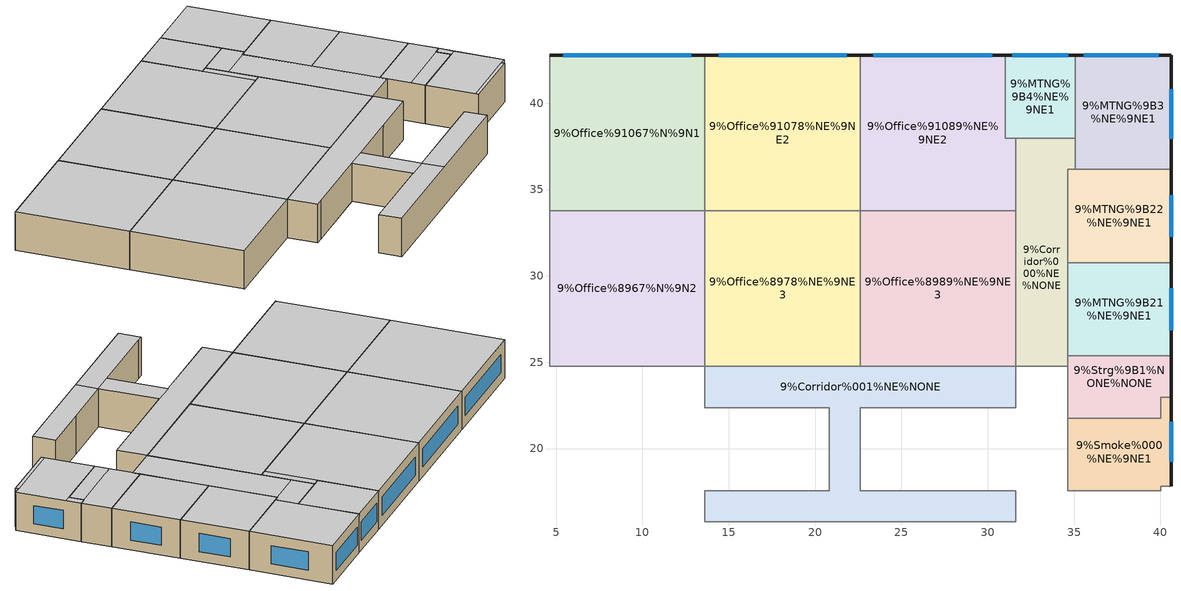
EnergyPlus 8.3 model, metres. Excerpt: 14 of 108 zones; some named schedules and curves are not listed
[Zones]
9%Office%8989%NE%9NE3
 floor to OHUSupplyPlenum%OHU9 (Project Internal Floor): 31.62,24.77 22.62,24.77 22.62,33.77 31.62,33.77 z34.68
 wall to 9%Office%91089%NE%9NE2 (Project Partition): 31.62,33.77 22.62,33.77 z34.68:37.85
 wall to 9%Corridor%000%NE%NONE (Project Partition): 31.62,24.77 31.62,33.77 z34.68:37.85
 wall to 9%Office%8978%NE%9NE3 (Project Partition): 22.62,33.77 22.62,24.77 z34.68:37.85
 wall to 9%Corridor%001%NE%NONE (Project Partition): 22.62,24.77 31.62,24.77 z34.68:37.85
 ceiling to OHUReturnPlenum%OHU9 (Project Internal Floor): 22.62,24.77 31.62,24.77 31.62,33.77 22.62,33.77 z37.85
9%Office%91089%NE%9NE2
 floor to OHUSupplyPlenum%OHU9 (Project Internal Floor): 31.62,33.77 31.02,33.77 31.02,37.97 31.62,37.97 z34.68; 31.02,33.77 22.62,33.77 22.62,42.77 31.02,42.77 z34.68
 wall outside (Project Wall): 31.02,42.77 22.62,42.77 z34.68:37.85
 wall to 9%Office%91078%NE%9NE2 (Project Partition): 22.62,42.77 22.62,33.77 z34.68:37.85
 wall to 9%Corridor%000%NE%NONE (Project Partition): 31.62,33.77 31.62,37.97 z34.68:37.85
 wall to 9%MTNG%9B4%NE%9NE1 (Project Partition): 31.62,37.97 31.02,37.97 31.02,42.77 z34.68:37.85
 window (Project Window): 30.27,42.77 23.36,42.77 z35.49:36.99
 ceiling to OHUReturnPlenum%OHU9 (Project Internal Floor): 31.02,33.77 31.62,33.77 31.62,37.97 31.02,37.97 z37.85; 22.62,33.77 31.02,33.77 31.02,42.77 22.62,42.77 z37.85
9%Office%91078%NE%9NE2
 floor to OHUSupplyPlenum%OHU9 (Project Internal Floor): 22.62,33.77 13.62,33.77 13.62,42.77 22.62,42.77 z34.68
 wall outside (Project Wall): 22.62,42.77 13.62,42.77 z34.68:37.85
 wall to 9%Office%91067%N%9N1 (Project Partition): 13.62,42.77 13.62,33.77 z34.68:37.85
 wall to 9%Office%8978%NE%9NE3 (Project Partition): 13.62,33.77 22.62,33.77 z34.68:37.85
 window (Project Window): 21.83,42.77 14.41,42.77 z35.49:36.99
 ceiling to OHUReturnPlenum%OHU9 (Project Internal Floor): 13.62,33.77 22.62,33.77 22.62,42.77 13.62,42.77 z37.85
9%MTNG%9B4%NE%9NE1
 floor to OHUSupplyPlenum%OHU9 (Project Internal Floor): 35.07,37.97 31.02,37.97 31.02,42.77 35.07,42.77 z34.68
 wall outside (Project Wall): 35.07,42.77 31.02,42.77 z34.68:37.85
 wall to 9%MTNG%9B3%NE%9NE1 (Project Partition): 35.07,37.97 35.07,42.77 z34.68:37.85
 wall to 9%Corridor%000%NE%NONE (Project Partition): 31.62,37.97 35.07,37.97 z34.68:37.85
 window (Project Window): 34.66,42.77 31.42,42.77 z35.49:36.99
 ceiling to OHUReturnPlenum%OHU9 (Project Internal Floor): 31.02,37.97 35.07,37.97 35.07,42.77 31.02,42.77 z37.85
9%Corridor%000%NE%NONE
 floor to OHUSupplyPlenum%OHU9 (Project Internal Floor): 35.07,36.17 31.62,36.17 31.62,37.97 35.07,37.97 z34.68; 34.63,24.77 31.62,24.77 31.62,36.17 34.63,36.17 z34.68
 wall to 9%MTNG%9B3%NE%9NE1 (Project Partition): 35.07,36.17 35.07,37.97 z34.68:37.85
 wall to 9%Office%78910%NE%9NE1 (Project Partition): 31.62,24.77 34.63,24.77 z34.68:37.85
 wall to 9%Strg%9B1%NONE%NONE (Project Partition): 34.63,24.77 34.63,25.37 z34.68:37.85
 wall to 9%MTNG%9B21%NE%9NE1 (Project Partition): 34.63,25.37 34.63,30.77 z34.68:37.85
 wall to 9%MTNG%9B22%NE%9NE1 (Project Partition): 34.63,30.77 34.63,36.17 35.07,36.17 z34.68:37.85
 ceiling to OHUReturnPlenum%OHU9 (Project Internal Floor): 31.62,36.17 35.07,36.17 35.07,37.97 31.62,37.97 z37.85; 31.62,24.77 34.63,24.77 34.63,36.17 31.62,36.17 z37.85
9%Smoke%000%NE%9NE1
 floor to OHUSupplyPlenum%OHU9 (Project Internal Floor): 40.62,17.82 34.63,17.82 34.63,21.77 40.62,21.77 z34.68; 40.62,21.77 40.03,21.77 40.03,22.97 40.62,22.97 z34.68; 40.03,17.57 34.63,17.57 34.63,17.82 40.03,17.82 z34.68
 wall outside (Project Wall): 40.62,17.82 40.62,22.97 z34.68:37.85
 wall to 9%Strg%9B1%NONE%NONE (Project Partition): 40.62,22.97 40.03,22.97 40.03,21.77 34.63,21.77 z34.68:37.85
 wall to 9%Office%78910%NE%9NE1 (Project Partition): 34.63,21.77 34.63,17.57 40.03,17.57 40.03,17.82 40.62,17.82 z34.68:37.85
 window (Project Window): 40.62,19.25 40.62,21.54 z35.49:36.99
 ceiling to OHUReturnPlenum%OHU9 (Project Internal Floor): 34.63,17.57 40.03,17.57 40.03,17.82 34.63,17.82 z37.85; 40.03,21.77 40.62,21.77 40.62,22.97 40.03,22.97 z37.85; 34.63,17.82 40.62,17.82 40.62,21.77 34.63,21.77 z37.85
9%MTNG%9B3%NE%9NE1
 floor to OHUSupplyPlenum%OHU9 (Project Internal Floor): 40.62,36.17 35.07,36.17 35.07,42.77 40.62,42.77 z34.68
 wall outside (Project Wall): 40.62,36.17 40.62,42.77 35.07,42.77 z34.68:37.85
 wall to 9%MTNG%9B22%NE%9NE1 (Project Partition): 35.07,36.17 40.62,36.17 z34.68:37.85
 window (Project Window): 40.62,37.93 40.62,40.81 / 39.92,42.77 35.57,42.77 z35.49:36.99
 ceiling to OHUReturnPlenum%OHU9 (Project Internal Floor): 35.07,36.17 40.62,36.17 40.62,42.77 35.07,42.77 z37.85
9%MTNG%9B22%NE%9NE1
 floor to OHUSupplyPlenum%OHU9 (Project Internal Floor): 40.62,30.77 34.63,30.77 34.63,36.17 40.62,36.17 z34.68
 wall outside (Project Wall): 40.62,30.77 40.62,36.17 z34.68:37.85
 wall to 9%MTNG%9B21%NE%9NE1 (Project Partition): 34.63,30.77 40.62,30.77 z34.68:37.85
 window (Project Window): 40.62,32.26 40.62,34.67 z35.49:36.99
 ceiling to OHUReturnPlenum%OHU9 (Project Internal Floor): 34.63,30.77 40.62,30.77 40.62,36.17 34.63,36.17 z37.85
9%Office%91067%N%9N1
 floor to OHUSupplyPlenum%OHU9 (Project Internal Floor): 13.62,33.77 4.62,33.77 4.62,42.77 13.62,42.77 z34.68
 wall outside (Project Wall): 13.62,42.77 4.62,42.77 z34.68:37.85
 wall to 9%Office%91056%N%9N1 (Project Partition): 4.62,42.77 4.62,33.77 z34.68:37.85
 wall to 9%Office%8967%N%9N2 (Project Partition): 4.62,33.77 13.62,33.77 z34.68:37.85
 window (Project Window): 12.83,42.77 5.41,42.77 z35.49:36.99
 ceiling to OHUReturnPlenum%OHU9 (Project Internal Floor): 4.62,33.77 13.62,33.77 13.62,42.77 4.62,42.77 z37.85
9%Corridor%001%NE%NONE
 floor to OHUSupplyPlenum%OHU9 (Project Internal Floor): 31.62,15.77 22.62,15.77 22.62,17.57 31.62,17.57 z34.68; 22.62,15.77 13.62,15.77 13.62,17.57 22.62,17.57 z34.68; 22.62,17.57 20.82,17.57 20.82,22.37 22.62,22.37 z34.68; 31.62,22.37 13.62,22.37 13.62,24.77 31.62,24.77 z34.68
 wall to 9%MTNG%9R1%NE%9NE4 (Project Partition): 27.42,22.37 31.62,22.37 / 31.62,17.57 27.42,17.57 z34.68:37.85
 wall to 9%Office%78910%NE%9NE1 (Project Partition): 31.62,22.37 31.62,24.77 / 31.62,15.77 31.62,17.57 z34.68:37.85
 wall to 9%Corridor%000%N%NONE (Project Partition): 13.62,17.57 13.62,15.77 / 13.62,24.77 13.62,22.37 z34.68:37.85
 wall to 9%Office%8978%NE%9NE3 (Project Partition): 22.62,24.77 13.62,24.77 z34.68:37.85
 wall to 9%Elevator%N%NONE%NONE (Project Partition): 13.62,15.77 31.62,15.77 z34.68:37.85
 wall to 9%MTNG%9R4%N%9N2 (Project Partition): 13.62,22.37 14.22,22.37 / 14.22,17.57 13.62,17.57 z34.68:37.85
 wall to 9%LAN%9R3%NE%9NE3 (Project Partition): 14.22,22.37 20.82,22.37 20.82,17.57 14.22,17.57 z34.68:37.85
 wall to 9%MTNG%9R2%NE%9NE3 (Project Partition): 27.42,17.57 22.62,17.57 22.62,22.37 27.42,22.37 z34.68:37.85
 ceiling to OHUReturnPlenum%OHU9 (Project Internal Floor): 22.62,15.77 31.62,15.77 31.62,17.57 22.62,17.57 z37.85; 20.82,17.57 22.62,17.57 22.62,22.37 20.82,22.37 z37.85; 13.62,15.77 22.62,15.77 22.62,17.57 13.62,17.57 z37.85; 13.62,22.37 31.62,22.37 31.62,24.77 13.62,24.77 z37.85
9%Strg%9B1%NONE%NONE
 floor to OHUSupplyPlenum%OHU9 (Project Internal Floor): 40.03,21.77 34.63,21.77 34.63,22.92 40.03,22.97 z34.68; 40.62,22.97 34.63,22.92 34.63,25.37 40.62,25.37 z34.68
 wall outside (Project Wall): 40.62,22.97 40.62,25.37 z34.68:37.85
 wall to 9%MTNG%9B21%NE%9NE1 (Project Partition): 40.62,25.37 34.63,25.37 z34.68:37.85
 wall to 9%Office%78910%NE%9NE1 (Project Partition): 34.63,24.77 34.63,21.77 z34.68:37.85
 ceiling to OHUReturnPlenum%OHU9 (Project Internal Floor): 34.63,21.77 40.03,21.77 40.03,22.97 34.63,22.92 z37.85; 34.63,22.92 40.62,22.97 40.62,25.37 34.63,25.37 z37.85
9%Office%8967%N%9N2
 floor to OHUSupplyPlenum%OHU9 (Project Internal Floor): 13.62,24.77 4.62,24.77 4.62,33.77 13.62,33.77 z34.68
 wall to 9%Office%8978%NE%9NE3 (Project Partition): 13.62,24.77 13.62,33.77 z34.68:37.85
 wall to 9%Corridor%000%N%NONE (Project Partition): 4.62,24.77 13.62,24.77 z34.68:37.85
 wall to 9%Office%8956%N%9N2 (Project Partition): 4.62,33.77 4.62,24.77 z34.68:37.85
 ceiling to OHUReturnPlenum%OHU9 (Project Internal Floor): 4.62,24.77 13.62,24.77 13.62,33.77 4.62,33.77 z37.85
9%Office%8978%NE%9NE3
 floor to OHUSupplyPlenum%OHU9 (Project Internal Floor): 22.62,24.77 13.62,24.77 13.62,33.77 22.62,33.77 z34.68
 ceiling to OHUReturnPlenum%OHU9 (Project Internal Floor): 13.62,24.77 22.62,24.77 22.62,33.77 13.62,33.77 z37.85
9%MTNG%9B21%NE%9NE1
 floor to OHUSupplyPlenum%OHU9 (Project Internal Floor): 40.62,25.37 34.63,25.37 34.63,30.77 40.62,30.77 z34.68
 wall outside (Project Wall): 40.62,25.37 40.62,30.77 z34.68:37.85
 window (Project Window): 40.62,26.86 40.62,29.27 z35.49:36.99
 ceiling to OHUReturnPlenum%OHU9 (Project Internal Floor): 34.63,25.37 40.62,25.37 40.62,30.77 34.63,30.77 z37.85
[Site:Location]
TOSHIBA Smart Community Center: Latitude=35.43; Longitude=139.65; Time Zone=9; Elevation=42
[Site:GroundTemperature:Shallow]
14, 14, 14, 14, 14, 14, 14, 14, 14, 14, 14, 14
[Building]
Building: North Axis=0; Terrain=Suburbs; Loads Convergence Tolerance Value=0.04; Temperature Convergence Tolerance Value=0.4; Solar Distribution=FullExterior; Maximum Number of Warmup Days=25; Minimum Number of Warmup Days=6
[Site:GroundTemperature:BuildingSurface]
18, 18, 18, 18, 18, 18, 18, 18, 18, 18, 18, 18
[SizingPeriod:DesignDay] Day of Month=15; Humidity Condition Type=WetBulb; Rain Indicator=No; Snow Indicator=No; Daylight Saving Time Indicator=No
Name | Month | Day Type | Maximum Dry-Bulb Temperature | Daily Dry-Bulb Temperature Range | Wetbulb or DewPoint at Maximum Dry-Bulb | Barometric Pressure | Wind Speed | Wind Direction | Solar Model Indicator | ASHRAE Clear Sky Optical Depth for Beam Irradiance (taub) | ASHRAE Clear Sky Optical Depth for Diffuse Irradiance (taud) | Sky Clearness
Summer Design Day in TOSHIBA Smart Community Center Jul | 7 | SummerDesignDay | 31 | 7.7 | 25 | 100905 | 4.8 | 210 | ASHRAETau | 0.546 | 1.827
Winter Design Day in TOSHIBA Smart Community Center | 1 | WinterDesignDay | -6.9 | 0 | -6.9 | 100821.5 | 1.1 | 0 | ASHRAEClearSky |  |  | 0
[Site:GroundTemperature:FCfactorMethod]
January Ground Temperature=3.79; February Ground Temperature=2.88; March Ground Temperature=4.49; April Ground Temperature=7.01; May Ground Temperature=13.59; June Ground Temperature=18.68; July Ground Temperature=22.1; August Ground Temperature=23.15; September Ground Temperature=21.37; October Ground Temperature=17.42; November Ground Temperature=12.15; December Ground Temperature=7.26
[Site:GroundReflectance:SnowModifier]
2, 2
[Site:GroundReflectance]
0.2, 0.2, 0.2, 0.2, 0.2, 0.2, 0.2, 0.2, 0.2, 0.2, 0.2, 0.2
[Site:GroundTemperature:Deep]
14, 14, 14, 14, 14, 14, 14, 14, 14, 14, 14, 14
[WindowMaterial:SimpleGlazingSystem]
Simple Baseline: U-Factor=3.69; Solar Heat Gain Coefficient=0.25
[Construction]
Project Wall: Stucco, Gypsum Board, Wall Insulation, Gypsum Board
Project Partition: 1/2IN Gypsum, 1/2IN Gypsum
Project Internal Floor: Cast Concrete
Project Window: Simple Baseline
[Material] Thermal Absorptance=0.9; Solar Absorptance=0.7; Visible Absorptance=0.7
Name | Roughness | Thickness | Conductivity | Density | Specific Heat
Gypsum Board | MediumRough | 0.0159 | 0.16 | 800 | 1090
Stucco | Rough | 0.0254 | 0.72 | 1856 | 840
1/2IN Gypsum | Smooth | 0.01271 | 0.16 | 800 | 1090
Cast Concrete | Rough | 0.1 | 1.4 | 2100 | 840
[Material:NoMass]
Wall Insulation: Roughness=Rough; Thermal Resistance=1.8; Thermal Absorptance=0.9; Solar Absorptance=0.7; Visible Absorptance=0.7
[DesignSpecification:OutdoorAir] Outdoor Air Method=Sum; Outdoor Air Flow per Person=0.00472; Outdoor Air Flow per Zone Floor Area=0.000508; Outdoor Air Flow per Zone=0
9%OFFICE%8967%N%9N2 OutdoorAir; 9%OFFICE%8967%N%9N2 OutdoorAir; 9%OFFICE%8967%N%9N2 OutdoorAir; 9%OFFICE%8978%NE%9NE3 OutdoorAir; 9%OFFICE%8989%NE%9NE3 OutdoorAir; 9%OFFICE%8978%NE%9NE3 OutdoorAir; 9%OFFICE%8989%NE%9NE3 OutdoorAir; 9%OFFICE%8978%NE%9NE3 OutdoorAir; 9%OFFICE%8989%NE%9NE3 OutdoorAir; 9%OFFICE%91078%NE%9NE2 OutdoorAir; 9%OFFICE%91089%NE%9NE2 OutdoorAir; 9%OFFICE%91078%NE%9NE2 OutdoorAir; 9%OFFICE%91089%NE%9NE2 OutdoorAir; 9%OFFICE%91078%NE%9NE2 OutdoorAir; 9%OFFICE%91089%NE%9NE2 OutdoorAir; 9%MTNG%9B4%NE%9NE1 OutdoorAir; 9%MTNG%9B3%NE%9NE1 OutdoorAir; 9%MTNG%9B22%NE%9NE1 OutdoorAir; 9%MTNG%9B21%NE%9NE1 OutdoorAir; 9%SMOKE%000%NE%9NE1 OutdoorAir; 9%MTNG%9B4%NE%9NE1 OutdoorAir; 9%MTNG%9B3%NE%9NE1 OutdoorAir; 9%MTNG%9B22%NE%9NE1 OutdoorAir; 9%MTNG%9B21%NE%9NE1 OutdoorAir; 9%SMOKE%000%NE%9NE1 OutdoorAir; 9%MTNG%9B4%NE%9NE1 OutdoorAir; 9%MTNG%9B3%NE%9NE1 OutdoorAir; 9%MTNG%9B22%NE%9NE1 OutdoorAir; 9%MTNG%9B21%NE%9NE1 OutdoorAir; 9%SMOKE%000%NE%9NE1 OutdoorAir; 9%OFFICE%91067%N%9N1 OutdoorAir; 9%OFFICE%91067%N%9N1 OutdoorAir; 9%OFFICE%91067%N%9N1 OutdoorAir
[ZoneControl:Thermostat] Control Type Schedule=HVACTemplate-Always 4; Control 1=DualSetPoint
Name | Zone or ZoneList
9%OFFICE%8967%N%9N2 Control; 9%OFFICE%8967%N%9N2 Control; 9%OFFICE%8967%N%9N2 Control | 9%OFFICE%8967%N%9N2
9%OFFICE%8978%NE%9NE3 Control; 9%OFFICE%8978%NE%9NE3 Control; 9%OFFICE%8978%NE%9NE3 Control | 9%OFFICE%8978%NE%9NE3
9%OFFICE%8989%NE%9NE3 Control; 9%OFFICE%8989%NE%9NE3 Control; 9%OFFICE%8989%NE%9NE3 Control | 9%OFFICE%8989%NE%9NE3
9%OFFICE%91078%NE%9NE2 Control; 9%OFFICE%91078%NE%9NE2 Control; 9%OFFICE%91078%NE%9NE2 Control | 9%OFFICE%91078%NE%9NE2
9%OFFICE%91089%NE%9NE2 Control; 9%OFFICE%91089%NE%9NE2 Control; 9%OFFICE%91089%NE%9NE2 Control | 9%OFFICE%91089%NE%9NE2
9%MTNG%9B4%NE%9NE1 Control; 9%MTNG%9B4%NE%9NE1 Control; 9%MTNG%9B4%NE%9NE1 Control | 9%MTNG%9B4%NE%9NE1
9%MTNG%9B3%NE%9NE1 Control; 9%MTNG%9B3%NE%9NE1 Control; 9%MTNG%9B3%NE%9NE1 Control | 9%MTNG%9B3%NE%9NE1
9%MTNG%9B22%NE%9NE1 Control; 9%MTNG%9B22%NE%9NE1 Control; 9%MTNG%9B22%NE%9NE1 Control | 9%MTNG%9B22%NE%9NE1
9%MTNG%9B21%NE%9NE1 Control; 9%MTNG%9B21%NE%9NE1 Control; 9%MTNG%9B21%NE%9NE1 Control | 9%MTNG%9B21%NE%9NE1
9%SMOKE%000%NE%9NE1 Control; 9%SMOKE%000%NE%9NE1 Control; 9%SMOKE%000%NE%9NE1 Control | 9%SMOKE%000%NE%9NE1
9%OFFICE%91067%N%9N1 Control; 9%OFFICE%91067%N%9N1 Control; 9%OFFICE%91067%N%9N1 Control | 9%OFFICE%91067%N%9N1
[Sizing:Zone] Zone Cooling Design Supply Air Temperature Input Method=TemperatureDifference; Zone Cooling Design Supply Air Temperature=12.5; Zone Cooling Design Supply Air Temperature Difference=11; Zone Heating Design Supply Air Temperature Input Method=TemperatureDifference; Zone Heating Design Supply Air Temperature=50; Zone Heating Design Supply Air Temperature Difference=11; Zone Cooling Design Supply Air Humidity Ratio=0.009; Zone Heating Design Supply Air Humidity Ratio=0.004; Zone Heating Sizing Factor=1.25; Zone Cooling Sizing Factor=1.15; Cooling Design Air Flow Method=DesignDay; Cooling Design Air Flow Rate=0; Cooling Minimum Air Flow per Zone Floor Area=0.000762; Cooling Minimum Air Flow=0; Cooling Minimum Air Flow Fraction=0; Heating Design Air Flow Method=DesignDay; Heating Design Air Flow Rate=0
Name | Design Specification Outdoor Air Object
9%OFFICE%8967%N%9N2; 9%OFFICE%8967%N%9N2; 9%OFFICE%8967%N%9N2 | 9%OFFICE%8967%N%9N2 OutdoorAir
9%OFFICE%8978%NE%9NE3; 9%OFFICE%8978%NE%9NE3; 9%OFFICE%8978%NE%9NE3 | 9%OFFICE%8978%NE%9NE3 OutdoorAir
9%OFFICE%8989%NE%9NE3; 9%OFFICE%8989%NE%9NE3; 9%OFFICE%8989%NE%9NE3 | 9%OFFICE%8989%NE%9NE3 OutdoorAir
9%OFFICE%91078%NE%9NE2; 9%OFFICE%91078%NE%9NE2; 9%OFFICE%91078%NE%9NE2 | 9%OFFICE%91078%NE%9NE2 OutdoorAir
9%OFFICE%91089%NE%9NE2; 9%OFFICE%91089%NE%9NE2; 9%OFFICE%91089%NE%9NE2 | 9%OFFICE%91089%NE%9NE2 OutdoorAir
9%MTNG%9B4%NE%9NE1; 9%MTNG%9B4%NE%9NE1; 9%MTNG%9B4%NE%9NE1 | 9%MTNG%9B4%NE%9NE1 OutdoorAir
9%MTNG%9B3%NE%9NE1; 9%MTNG%9B3%NE%9NE1; 9%MTNG%9B3%NE%9NE1 | 9%MTNG%9B3%NE%9NE1 OutdoorAir
9%MTNG%9B22%NE%9NE1; 9%MTNG%9B22%NE%9NE1; 9%MTNG%9B22%NE%9NE1 | 9%MTNG%9B22%NE%9NE1 OutdoorAir
9%MTNG%9B21%NE%9NE1; 9%MTNG%9B21%NE%9NE1; 9%MTNG%9B21%NE%9NE1 | 9%MTNG%9B21%NE%9NE1 OutdoorAir
9%SMOKE%000%NE%9NE1; 9%SMOKE%000%NE%9NE1; 9%SMOKE%000%NE%9NE1 | 9%SMOKE%000%NE%9NE1 OutdoorAir
9%OFFICE%91067%N%9N1; 9%OFFICE%91067%N%9N1; 9%OFFICE%91067%N%9N1 | 9%OFFICE%91067%N%9N1 OutdoorAir
[Zone equipment]
9%OFFICE%8967%N%9N2; 9%OFFICE%8967%N%9N2; 9%OFFICE%8967%N%9N2: 9%OFFICE%8967%N%9N2 VRF Unit
9%OFFICE%8978%NE%9NE3; 9%OFFICE%8978%NE%9NE3; 9%OFFICE%8978%NE%9NE3: 9%OFFICE%8978%NE%9NE3 VRF Unit
9%OFFICE%8989%NE%9NE3; 9%OFFICE%8989%NE%9NE3; 9%OFFICE%8989%NE%9NE3: 9%OFFICE%8989%NE%9NE3 VRF Unit
9%OFFICE%91078%NE%9NE2; 9%OFFICE%91078%NE%9NE2; 9%OFFICE%91078%NE%9NE2: 9%OFFICE%91078%NE%9NE2 VRF Unit
9%OFFICE%91089%NE%9NE2; 9%OFFICE%91089%NE%9NE2; 9%OFFICE%91089%NE%9NE2: 9%OFFICE%91089%NE%9NE2 VRF Unit
9%MTNG%9B4%NE%9NE1; 9%MTNG%9B4%NE%9NE1; 9%MTNG%9B4%NE%9NE1: 9%MTNG%9B4%NE%9NE1 VRF Unit
9%MTNG%9B3%NE%9NE1; 9%MTNG%9B3%NE%9NE1; 9%MTNG%9B3%NE%9NE1: 9%MTNG%9B3%NE%9NE1 VRF Unit
9%MTNG%9B22%NE%9NE1; 9%MTNG%9B22%NE%9NE1; 9%MTNG%9B22%NE%9NE1: 9%MTNG%9B22%NE%9NE1 VRF Unit
9%MTNG%9B21%NE%9NE1; 9%MTNG%9B21%NE%9NE1; 9%MTNG%9B21%NE%9NE1: 9%MTNG%9B21%NE%9NE1 VRF Unit
9%SMOKE%000%NE%9NE1; 9%SMOKE%000%NE%9NE1; 9%SMOKE%000%NE%9NE1: 9%SMOKE%000%NE%9NE1 VRF Unit
9%OFFICE%91067%N%9N1; 9%OFFICE%91067%N%9N1; 9%OFFICE%91067%N%9N1: 9%OFFICE%91067%N%9N1 VRF Unit
[Coil:Cooling:DX:VariableRefrigerantFlow] Availability Schedule=VRFAvailSched; Gross Rated Total Cooling Capacity=autosize; Gross Rated Sensible Heat Ratio=autosize; Rated Air Flow Rate=autosize
Name | Cooling Capacity Ratio Modifier Function of Temperature Curve | Cooling Capacity Modifier Curve Function of Flow Fraction
9%OFFICE%8956%N%9N2 VRF DX Cooling Coil; 9%OFFICE%8956%N%9N2 VRF DX Cooling Coil; 9%OFFICE%8956%N%9N2 VRF DX Cooling Coil | 9%OFFICE%8956%N%9N2 VRFTUCoolCapFT | 9%OFFICE%8956%N%9N2 VRFACCoolCapFFF
9%OFFICE%6723%W%9W2 VRF DX Cooling Coil; 9%OFFICE%6723%W%9W2 VRF DX Cooling Coil | 9%OFFICE%6723%W%9W2 VRFTUCoolCapFT | 9%OFFICE%6723%W%9W2 VRFACCoolCapFFF
9%MTNG%9R8%N%9N2 VRF DX Cooling Coil; 9%MTNG%9R8%N%9N2 VRF DX Cooling Coil; 9%MTNG%9R8%N%9N2 VRF DX Cooling Coil | 9%MTNG%9R8%N%9N2 VRFTUCoolCapFT | 9%MTNG%9R8%N%9N2 VRFACCoolCapFFF
9%OA%9R10%W%9W2 VRF DX Cooling Coil; 9%OA%9R10%W%9W2 VRF DX Cooling Coil | 9%OA%9R10%W%9W2 VRFTUCoolCapFT | 9%OA%9R10%W%9W2 VRFACCoolCapFFF
9%MTNG%9R7%N%9N2 VRF DX Cooling Coil; 9%MTNG%9R7%N%9N2 VRF DX Cooling Coil; 9%MTNG%9R7%N%9N2 VRF DX Cooling Coil | 9%MTNG%9R7%N%9N2 VRFTUCoolCapFT | 9%MTNG%9R7%N%9N2 VRFACCoolCapFFF
9%OFFICE%5623%W%9W2 VRF DX Cooling Coil; 9%OFFICE%5623%W%9W2 VRF DX Cooling Coil | 9%OFFICE%5623%W%9W2 VRFTUCoolCapFT | 9%OFFICE%5623%W%9W2 VRFACCoolCapFFF
9%OFFICE%8934%NW%9NW3 VRF DX Cooling Coil; 9%OFFICE%8934%NW%9NW3 VRF DX Cooling Coil; 9%OFFICE%8934%NW%9NW3 VRF DX Cooling Coil | 9%OFFICE%8934%NW%9NW3 VRFTUCoolCapFT | 9%OFFICE%8934%NW%9NW3 VRFACCoolCapFFF
9%OFFICE%7834%NW%9NW3 VRF DX Cooling Coil; 9%OFFICE%7834%NW%9NW3 VRF DX Cooling Coil; 9%OFFICE%7834%NW%9NW3 VRF DX Cooling Coil | 9%OFFICE%7834%NW%9NW3 VRFTUCoolCapFT | 9%OFFICE%7834%NW%9NW3 VRFACCoolCapFFF
9%OFFICE%89232%NW%9NW3 VRF DX Cooling Coil; 9%OFFICE%89232%NW%9NW3 VRF DX Cooling Coil; 9%OFFICE%89232%NW%9NW3 VRF DX Cooling Coil | 9%OFFICE%89232%NW%9NW3 VRFTUCoolCapFT | 9%OFFICE%89232%NW%9NW3 VRFACCoolCapFFF
9%OFFICE%89231%NW%9NW3 VRF DX Cooling Coil; 9%OFFICE%89231%NW%9NW3 VRF DX Cooling Coil; 9%OFFICE%89231%NW%9NW3 VRF DX Cooling Coil | 9%OFFICE%89231%NW%9NW3 VRFTUCoolCapFT | 9%OFFICE%89231%NW%9NW3 VRFACCoolCapFFF
9%OFFICE%91034%NW%9NW2 VRF DX Cooling Coil; 9%OFFICE%91034%NW%9NW2 VRF DX Cooling Coil; 9%OFFICE%91034%NW%9NW2 VRF DX Cooling Coil | 9%OFFICE%91034%NW%9NW2 VRFTUCoolCapFT | 9%OFFICE%91034%NW%9NW2 VRFACCoolCapFFF
9%OFFICE%91023%NW%9NW2 VRF DX Cooling Coil; 9%OFFICE%91023%NW%9NW2 VRF DX Cooling Coil; 9%OFFICE%91023%NW%9NW2 VRF DX Cooling Coil | 9%OFFICE%91023%NW%9NW2 VRFTUCoolCapFT | 9%OFFICE%91023%NW%9NW2 VRFACCoolCapFFF
9%OFFICE%8967%N%9N2 VRF DX Cooling Coil; 9%OFFICE%8967%N%9N2 VRF DX Cooling Coil | 9%OFFICE%8967%N%9N2 VRFTUCoolCapFT | 9%OFFICE%8967%N%9N2 VRFACCoolCapFFF
9%OA%9R11%W%9W2 VRF DX Cooling Coil; 9%OA%9R11%W%9W2 VRF DX Cooling Coil | 9%OA%9R11%W%9W2 VRFTUCoolCapFT | 9%OA%9R11%W%9W2 VRFACCoolCapFFF
9%MTNG%9R4%N%9N2 VRF DX Cooling Coil; 9%MTNG%9R4%N%9N2 VRF DX Cooling Coil | 9%MTNG%9R4%N%9N2 VRFTUCoolCapFT | 9%MTNG%9R4%N%9N2 VRFACCoolCapFFF
9%HALL%6779%NONE%9E1 VRF DX Cooling Coil; 9%HALL%6779%NONE%9E1 VRF DX Cooling Coil; 9%HALL%6779%NONE%9E1 VRF DX Cooling Coil | 9%HALL%6779%NONE%9E1 VRFTUCoolCapFT | 9%HALL%6779%NONE%9E1 VRFACCoolCapFFF
9%OFFICE%4523%W%9W2 VRF DX Cooling Coil | 9%OFFICE%4523%W%9W2 VRFTUCoolCapFT | 9%OFFICE%4523%W%9W2 VRFACCoolCapFFF
9%OFFICE%8945%N%9N2 VRF DX Cooling Coil; 9%OFFICE%8945%N%9N2 VRF DX Cooling Coil | 9%OFFICE%8945%N%9N2 VRFTUCoolCapFT | 9%OFFICE%8945%N%9N2 VRFACCoolCapFFF
9%HALL%4579%NONE%9E1 VRF DX Cooling Coil; 9%HALL%4579%NONE%9E1 VRF DX Cooling Coil; 9%HALL%4579%NONE%9E1 VRF DX Cooling Coil | 9%HALL%4579%NONE%9E1 VRFTUCoolCapFT | 9%HALL%4579%NONE%9E1 VRFACCoolCapFFF
9%ISROOM%9R13%W%9W2 VRF DX Cooling Coil | 9%ISROOM%9R13%W%9W2 VRFTUCoolCapFT | 9%ISROOM%9R13%W%9W2 VRFACCoolCapFFF
9%MTNG%9R9%W%9W2 VRF DX Cooling Coil | 9%MTNG%9R9%W%9W2 VRFTUCoolCapFT | 9%MTNG%9R9%W%9W2 VRFACCoolCapFFF
9%ISROOM%9R12%W%9W2 VRF DX Cooling Coil | 9%ISROOM%9R12%W%9W2 VRFTUCoolCapFT | 9%ISROOM%9R12%W%9W2 VRFACCoolCapFFF
9%ISROOM%9R14%W%9W2 VRF DX Cooling Coil | 9%ISROOM%9R14%W%9W2 VRFTUCoolCapFT | 9%ISROOM%9R14%W%9W2 VRFACCoolCapFFF
9%IS%6745%IS%9IS1 VRF DX Cooling Coil; 9%IS%6745%IS%9IS1 VRF DX Cooling Coil; 9%IS%6745%IS%9IS1 VRF DX Cooling Coil | 9%IS%6745%IS%9IS1 VRFTUCoolCapFT | 9%IS%6745%IS%9IS1 VRFACCoolCapFFF
9%IS%6756%IS%9IS1 VRF DX Cooling Coil; 9%IS%6756%IS%9IS1 VRF DX Cooling Coil; 9%IS%6756%IS%9IS1 VRF DX Cooling Coil | 9%IS%6756%IS%9IS1 VRFTUCoolCapFT | 9%IS%6756%IS%9IS1 VRFACCoolCapFFF
9%IS%5656%IS%9IS1 VRF DX Cooling Coil; 9%IS%5656%IS%9IS1 VRF DX Cooling Coil; 9%IS%5656%IS%9IS1 VRF DX Cooling Coil | 9%IS%5656%IS%9IS1 VRFTUCoolCapFT | 9%IS%5656%IS%9IS1 VRFACCoolCapFFF
9%IS%4556%IS%9IS1 VRF DX Cooling Coil; 9%IS%4556%IS%9IS1 VRF DX Cooling Coil; 9%IS%4556%IS%9IS1 VRF DX Cooling Coil | 9%IS%4556%IS%9IS1 VRFTUCoolCapFT | 9%IS%4556%IS%9IS1 VRFACCoolCapFFF
9%OFFICE%3423%SW%9SW3 VRF DX Cooling Coil; 9%OFFICE%3423%SW%9SW3 VRF DX Cooling Coil; 9%OFFICE%3423%SW%9SW3 VRF DX Cooling Coil | 9%OFFICE%3423%SW%9SW3 VRFTUCoolCapFT | 9%OFFICE%3423%SW%9SW3 VRFACCoolCapFFF
9%MTNG%9R16%SW%9SW3 VRF DX Cooling Coil; 9%MTNG%9R16%SW%9SW3 VRF DX Cooling Coil; 9%MTNG%9R16%SW%9SW3 VRF DX Cooling Coil | 9%MTNG%9R16%SW%9SW3 VRFTUCoolCapFT | 9%MTNG%9R16%SW%9SW3 VRFACCoolCapFFF
9%MTNG%9R15%SW%9SW3 VRF DX Cooling Coil; 9%MTNG%9R15%SW%9SW3 VRF DX Cooling Coil; 9%MTNG%9R15%SW%9SW3 VRF DX Cooling Coil | 9%MTNG%9R15%SW%9SW3 VRFTUCoolCapFT | 9%MTNG%9R15%SW%9SW3 VRFACCoolCapFFF
9%OFFICE%2323%SW%9SW3 VRF DX Cooling Coil; 9%OFFICE%2323%SW%9SW3 VRF DX Cooling Coil; 9%OFFICE%2323%SW%9SW3 VRF DX Cooling Coil | 9%OFFICE%2323%SW%9SW3 VRFTUCoolCapFT | 9%OFFICE%2323%SW%9SW3 VRFACCoolCapFFF
9%OFFICE%2334%SW%9SW3 VRF DX Cooling Coil; 9%OFFICE%2334%SW%9SW3 VRF DX Cooling Coil; 9%OFFICE%2334%SW%9SW3 VRF DX Cooling Coil | 9%OFFICE%2334%SW%9SW3 VRFTUCoolCapFT | 9%OFFICE%2334%SW%9SW3 VRFACCoolCapFFF
9%MTNG%9R1%NE%9NE4 VRF DX Cooling Coil; 9%MTNG%9R1%NE%9NE4 VRF DX Cooling Coil; 9%MTNG%9R1%NE%9NE4 VRF DX Cooling Coil | 9%MTNG%9R1%NE%9NE4 VRFTUCoolCapFT | 9%MTNG%9R1%NE%9NE4 VRFACCoolCapFFF
9%MTNG%9R6%N%9NE4 VRF DX Cooling Coil; 9%MTNG%9R6%N%9NE4 VRF DX Cooling Coil; 9%MTNG%9R6%N%9NE4 VRF DX Cooling Coil | 9%MTNG%9R6%N%9NE4 VRFTUCoolCapFT | 9%MTNG%9R6%N%9NE4 VRFACCoolCapFFF
9%MTNG%9R5%N%9NE4 VRF DX Cooling Coil; 9%MTNG%9R5%N%9NE4 VRF DX Cooling Coil; 9%MTNG%9R5%N%9NE4 VRF DX Cooling Coil | 9%MTNG%9R5%N%9NE4 VRFTUCoolCapFT | 9%MTNG%9R5%N%9NE4 VRFACCoolCapFFF
9%OFFICE%1245%S%9S1 VRF DX Cooling Coil; 9%OFFICE%1245%S%9S1 VRF DX Cooling Coil; 9%OFFICE%1245%S%9S1 VRF DX Cooling Coil | 9%OFFICE%1245%S%9S1 VRFTUCoolCapFT | 9%OFFICE%1245%S%9S1 VRFACCoolCapFFF
9%OFFICE%1256%S%9S1 VRF DX Cooling Coil; 9%OFFICE%1256%S%9S1 VRF DX Cooling Coil; 9%OFFICE%1256%S%9S1 VRF DX Cooling Coil | 9%OFFICE%1256%S%9S1 VRFTUCoolCapFT | 9%OFFICE%1256%S%9S1 VRFACCoolCapFFF
9%OFFICE%1223%SW%9SW2 VRF DX Cooling Coil; 9%OFFICE%1223%SW%9SW2 VRF DX Cooling Coil; 9%OFFICE%1223%SW%9SW2 VRF DX Cooling Coil | 9%OFFICE%1223%SW%9SW2 VRFTUCoolCapFT | 9%OFFICE%1223%SW%9SW2 VRFACCoolCapFFF
9%OFFICE%1267%S%9S1 VRF DX Cooling Coil; 9%OFFICE%1267%S%9S1 VRF DX Cooling Coil; 9%OFFICE%1267%S%9S1 VRF DX Cooling Coil | 9%OFFICE%1267%S%9S1 VRFTUCoolCapFT | 9%OFFICE%1267%S%9S1 VRFACCoolCapFFF
9%OFFICE%8978%NE%9NE3 VRF DX Cooling Coil; 9%OFFICE%8978%NE%9NE3 VRF DX Cooling Coil; 9%OFFICE%8978%NE%9NE3 VRF DX Cooling Coil | 9%OFFICE%8978%NE%9NE3 VRFTUCoolCapFT | 9%OFFICE%8978%NE%9NE3 VRFACCoolCapFFF
9%OFFICE%8989%NE%9NE3 VRF DX Cooling Coil; 9%OFFICE%8989%NE%9NE3 VRF DX Cooling Coil; 9%OFFICE%8989%NE%9NE3 VRF DX Cooling Coil | 9%OFFICE%8989%NE%9NE3 VRFTUCoolCapFT | 9%OFFICE%8989%NE%9NE3 VRFACCoolCapFFF
9%LAN%9R3%NE%9NE3 VRF DX Cooling Coil; 9%LAN%9R3%NE%9NE3 VRF DX Cooling Coil; 9%LAN%9R3%NE%9NE3 VRF DX Cooling Coil | 9%LAN%9R3%NE%9NE3 VRFTUCoolCapFT | 9%LAN%9R3%NE%9NE3 VRFACCoolCapFFF
9%OFFICE%1234%SW%9SW2 VRF DX Cooling Coil; 9%OFFICE%1234%SW%9SW2 VRF DX Cooling Coil; 9%OFFICE%1234%SW%9SW2 VRF DX Cooling Coil | 9%OFFICE%1234%SW%9SW2 VRFTUCoolCapFT | 9%OFFICE%1234%SW%9SW2 VRFACCoolCapFFF
9%OFFICE%3412%SW%9SW1 VRF DX Cooling Coil; 9%OFFICE%3412%SW%9SW1 VRF DX Cooling Coil; 9%OFFICE%3412%SW%9SW1 VRF DX Cooling Coil | 9%OFFICE%3412%SW%9SW1 VRFTUCoolCapFT | 9%OFFICE%3412%SW%9SW1 VRFACCoolCapFFF
9%MTNG%9B7%SW%9SW1 VRF DX Cooling Coil; 9%MTNG%9B7%SW%9SW1 VRF DX Cooling Coil; 9%MTNG%9B7%SW%9SW1 VRF DX Cooling Coil | 9%MTNG%9B7%SW%9SW1 VRFTUCoolCapFT | 9%MTNG%9B7%SW%9SW1 VRFACCoolCapFFF
9%MTNG%9B8%SW%9SW1 VRF DX Cooling Coil; 9%MTNG%9B8%SW%9SW1 VRF DX Cooling Coil; 9%MTNG%9B8%SW%9SW1 VRF DX Cooling Coil | 9%MTNG%9B8%SW%9SW1 VRFTUCoolCapFT | 9%MTNG%9B8%SW%9SW1 VRFACCoolCapFFF
9%OFFICE%2312%SW%9SW1 VRF DX Cooling Coil; 9%OFFICE%2312%SW%9SW1 VRF DX Cooling Coil; 9%OFFICE%2312%SW%9SW1 VRF DX Cooling Coil | 9%OFFICE%2312%SW%9SW1 VRFTUCoolCapFT | 9%OFFICE%2312%SW%9SW1 VRFACCoolCapFFF
9%MTNG%9R2%NE%9NE3 VRF DX Cooling Coil; 9%MTNG%9R2%NE%9NE3 VRF DX Cooling Coil; 9%MTNG%9R2%NE%9NE3 VRF DX Cooling Coil | 9%MTNG%9R2%NE%9NE3 VRFTUCoolCapFT | 9%MTNG%9R2%NE%9NE3 VRFACCoolCapFFF
9%MTNG%9R17%S%9S2 VRF DX Cooling Coil; 9%MTNG%9R17%S%9S2 VRF DX Cooling Coil; 9%MTNG%9R17%S%9S2 VRF DX Cooling Coil | 9%MTNG%9R17%S%9S2 VRFTUCoolCapFT | 9%MTNG%9R17%S%9S2 VRFACCoolCapFFF
9%MTNG%9R19%S%9SE4 VRF DX Cooling Coil; 9%MTNG%9R19%S%9SE4 VRF DX Cooling Coil; 9%MTNG%9R19%S%9SE4 VRF DX Cooling Coil | 9%MTNG%9R19%S%9SE4 VRFTUCoolCapFT | 9%MTNG%9R19%S%9SE4 VRFACCoolCapFFF
9%MTNG%9R20%S%9SE4 VRF DX Cooling Coil; 9%MTNG%9R20%S%9SE4 VRF DX Cooling Coil; 9%MTNG%9R20%S%9SE4 VRF DX Cooling Coil | 9%MTNG%9R20%S%9SE4 VRFTUCoolCapFT | 9%MTNG%9R20%S%9SE4 VRFACCoolCapFFF
9%MTNG%9R24%SE%9SE4 VRF DX Cooling Coil; 9%MTNG%9R24%SE%9SE4 VRF DX Cooling Coil; 9%MTNG%9R24%SE%9SE4 VRF DX Cooling Coil | 9%MTNG%9R24%SE%9SE4 VRFTUCoolCapFT | 9%MTNG%9R24%SE%9SE4 VRFACCoolCapFFF
9%MTNG%9R18%S%9S2 VRF DX Cooling Coil; 9%MTNG%9R18%S%9S2 VRF DX Cooling Coil; 9%MTNG%9R18%S%9S2 VRF DX Cooling Coil | 9%MTNG%9R18%S%9S2 VRFTUCoolCapFT | 9%MTNG%9R18%S%9S2 VRFACCoolCapFFF
9%MTNG%9R21%S%9S2 VRF DX Cooling Coil; 9%MTNG%9R21%S%9S2 VRF DX Cooling Coil; 9%MTNG%9R21%S%9S2 VRF DX Cooling Coil | 9%MTNG%9R21%S%9S2 VRFTUCoolCapFT | 9%MTNG%9R21%S%9S2 VRFACCoolCapFFF
9%OFFICE%2345%S%9S2 VRF DX Cooling Coil; 9%OFFICE%2345%S%9S2 VRF DX Cooling Coil; 9%OFFICE%2345%S%9S2 VRF DX Cooling Coil | 9%OFFICE%2345%S%9S2 VRFTUCoolCapFT | 9%OFFICE%2345%S%9S2 VRFACCoolCapFFF
9%OFFICE%2356%S%9S2 VRF DX Cooling Coil; 9%OFFICE%2356%S%9S2 VRF DX Cooling Coil; 9%OFFICE%2356%S%9S2 VRF DX Cooling Coil | 9%OFFICE%2356%S%9S2 VRFTUCoolCapFT | 9%OFFICE%2356%S%9S2 VRFACCoolCapFFF
9%OFFICE%2367%S%9S2 VRF DX Cooling Coil; 9%OFFICE%2367%S%9S2 VRF DX Cooling Coil; 9%OFFICE%2367%S%9S2 VRF DX Cooling Coil | 9%OFFICE%2367%S%9S2 VRFTUCoolCapFT | 9%OFFICE%2367%S%9S2 VRFACCoolCapFFF
9%OFFICE%2389%SE%9SE3 VRF DX Cooling Coil; 9%OFFICE%2389%SE%9SE3 VRF DX Cooling Coil; 9%OFFICE%2389%SE%9SE3 VRF DX Cooling Coil | 9%OFFICE%2389%SE%9SE3 VRFTUCoolCapFT | 9%OFFICE%2389%SE%9SE3 VRFACCoolCapFFF
9%LAN%9R22%SE%9SE3 VRF DX Cooling Coil; 9%LAN%9R22%SE%9SE3 VRF DX Cooling Coil; 9%LAN%9R22%SE%9SE3 VRF DX Cooling Coil | 9%LAN%9R22%SE%9SE3 VRFTUCoolCapFT | 9%LAN%9R22%SE%9SE3 VRFACCoolCapFFF
9%MTNG%9R23%SE%9SE3 VRF DX Cooling Coil; 9%MTNG%9R23%SE%9SE3 VRF DX Cooling Coil; 9%MTNG%9R23%SE%9SE3 VRF DX Cooling Coil | 9%MTNG%9R23%SE%9SE3 VRFTUCoolCapFT | 9%MTNG%9R23%SE%9SE3 VRFACCoolCapFFF
9%OFFICE%2378%SE%9SE3 VRF DX Cooling Coil; 9%OFFICE%2378%SE%9SE3 VRF DX Cooling Coil; 9%OFFICE%2378%SE%9SE3 VRF DX Cooling Coil | 9%OFFICE%2378%SE%9SE3 VRFTUCoolCapFT | 9%OFFICE%2378%SE%9SE3 VRFACCoolCapFFF
9%OFFICE%91078%NE%9NE2 VRF DX Cooling Coil; 9%OFFICE%91078%NE%9NE2 VRF DX Cooling Coil; 9%OFFICE%91078%NE%9NE2 VRF DX Cooling Coil | 9%OFFICE%91078%NE%9NE2 VRFTUCoolCapFT | 9%OFFICE%91078%NE%9NE2 VRFACCoolCapFFF
9%OFFICE%91089%NE%9NE2 VRF DX Cooling Coil; 9%OFFICE%91089%NE%9NE2 VRF DX Cooling Coil; 9%OFFICE%91089%NE%9NE2 VRF DX Cooling Coil | 9%OFFICE%91089%NE%9NE2 VRFTUCoolCapFT | 9%OFFICE%91089%NE%9NE2 VRFACCoolCapFFF
9%OFFICE%6712%W%9W1 VRF DX Cooling Coil; 9%OFFICE%6712%W%9W1 VRF DX Cooling Coil; 9%OFFICE%6712%W%9W1 VRF DX Cooling Coil | 9%OFFICE%6712%W%9W1 VRFTUCoolCapFT | 9%OFFICE%6712%W%9W1 VRFACCoolCapFFF
9%OFFICE%5612%W%9W1 VRF DX Cooling Coil; 9%OFFICE%5612%W%9W1 VRF DX Cooling Coil; 9%OFFICE%5612%W%9W1 VRF DX Cooling Coil | 9%OFFICE%5612%W%9W1 VRFTUCoolCapFT | 9%OFFICE%5612%W%9W1 VRFACCoolCapFFF
9%MTNG%9B4%NE%9NE1 VRF DX Cooling Coil; 9%MTNG%9B4%NE%9NE1 VRF DX Cooling Coil; 9%MTNG%9B4%NE%9NE1 VRF DX Cooling Coil | 9%MTNG%9B4%NE%9NE1 VRFTUCoolCapFT | 9%MTNG%9B4%NE%9NE1 VRFACCoolCapFFF
9%MTNG%9B3%NE%9NE1 VRF DX Cooling Coil; 9%MTNG%9B3%NE%9NE1 VRF DX Cooling Coil; 9%MTNG%9B3%NE%9NE1 VRF DX Cooling Coil | 9%MTNG%9B3%NE%9NE1 VRFTUCoolCapFT | 9%MTNG%9B3%NE%9NE1 VRFACCoolCapFFF
9%MTNG%9B22%NE%9NE1 VRF DX Cooling Coil; 9%MTNG%9B22%NE%9NE1 VRF DX Cooling Coil; 9%MTNG%9B22%NE%9NE1 VRF DX Cooling Coil | 9%MTNG%9B22%NE%9NE1 VRFTUCoolCapFT | 9%MTNG%9B22%NE%9NE1 VRFACCoolCapFFF
9%MTNG%9B21%NE%9NE1 VRF DX Cooling Coil; 9%MTNG%9B21%NE%9NE1 VRF DX Cooling Coil; 9%MTNG%9B21%NE%9NE1 VRF DX Cooling Coil | 9%MTNG%9B21%NE%9NE1 VRFTUCoolCapFT | 9%MTNG%9B21%NE%9NE1 VRFACCoolCapFFF
9%OFFICE%78910%NE%9NE1 VRF DX Cooling Coil; 9%OFFICE%78910%NE%9NE1 VRF DX Cooling Coil; 9%OFFICE%78910%NE%9NE1 VRF DX Cooling Coil | 9%OFFICE%78910%NE%9NE1 VRFTUCoolCapFT | 9%OFFICE%78910%NE%9NE1 VRFACCoolCapFFF
9%SMOKE%000%NE%9NE1 VRF DX Cooling Coil; 9%SMOKE%000%NE%9NE1 VRF DX Cooling Coil; 9%SMOKE%000%NE%9NE1 VRF DX Cooling Coil | 9%SMOKE%000%NE%9NE1 VRFTUCoolCapFT | 9%SMOKE%000%NE%9NE1 VRFACCoolCapFFF
9%OFFICE%4512%W%9W1 VRF DX Cooling Coil; 9%OFFICE%4512%W%9W1 VRF DX Cooling Coil; 9%OFFICE%4512%W%9W1 VRF DX Cooling Coil | 9%OFFICE%4512%W%9W1 VRFTUCoolCapFT | 9%OFFICE%4512%W%9W1 VRFACCoolCapFFF
9%MTNG%9B6%NW%9NW1 VRF DX Cooling Coil; 9%MTNG%9B6%NW%9NW1 VRF DX Cooling Coil; 9%MTNG%9B6%NW%9NW1 VRF DX Cooling Coil | 9%MTNG%9B6%NW%9NW1 VRFTUCoolCapFT | 9%MTNG%9B6%NW%9NW1 VRFACCoolCapFFF
9%A%9B5%NW%9NW1 VRF DX Cooling Coil; 9%A%9B5%NW%9NW1 VRF DX Cooling Coil; 9%A%9B5%NW%9NW1 VRF DX Cooling Coil | 9%A%9B5%NW%9NW1 VRFTUCoolCapFT | 9%A%9B5%NW%9NW1 VRFACCoolCapFFF
9%OFFICE%8912%NW%9NW1 VRF DX Cooling Coil; 9%OFFICE%8912%NW%9NW1 VRF DX Cooling Coil; 9%OFFICE%8912%NW%9NW1 VRF DX Cooling Coil | 9%OFFICE%8912%NW%9NW1 VRFTUCoolCapFT | 9%OFFICE%8912%NW%9NW1 VRFACCoolCapFFF
9%OFFICE%7812%NW%9NW1 VRF DX Cooling Coil; 9%OFFICE%7812%NW%9NW1 VRF DX Cooling Coil; 9%OFFICE%7812%NW%9NW1 VRF DX Cooling Coil | 9%OFFICE%7812%NW%9NW1 VRFTUCoolCapFT | 9%OFFICE%7812%NW%9NW1 VRFACCoolCapFFF
9%OFFICE%1278%SE%9SE2 VRF DX Cooling Coil; 9%OFFICE%1278%SE%9SE2 VRF DX Cooling Coil; 9%OFFICE%1278%SE%9SE2 VRF DX Cooling Coil | 9%OFFICE%1278%SE%9SE2 VRFTUCoolCapFT | 9%OFFICE%1278%SE%9SE2 VRFACCoolCapFFF
9%OFFICE%1289%SE%9SE2 VRF DX Cooling Coil; 9%OFFICE%1289%SE%9SE2 VRF DX Cooling Coil; 9%OFFICE%1289%SE%9SE2 VRF DX Cooling Coil | 9%OFFICE%1289%SE%9SE2 VRFTUCoolCapFT | 9%OFFICE%1289%SE%9SE2 VRFACCoolCapFFF
9%OFFICE%91067%N%9N1 VRF DX Cooling Coil; 9%OFFICE%91067%N%9N1 VRF DX Cooling Coil; 9%OFFICE%91067%N%9N1 VRF DX Cooling Coil | 9%OFFICE%91067%N%9N1 VRFTUCoolCapFT | 9%OFFICE%91067%N%9N1 VRFACCoolCapFFF
9%OFFICE%91045%N%9N1 VRF DX Cooling Coil; 9%OFFICE%91045%N%9N1 VRF DX Cooling Coil; 9%OFFICE%91045%N%9N1 VRF DX Cooling Coil | 9%OFFICE%91045%N%9N1 VRFTUCoolCapFT | 9%OFFICE%91045%N%9N1 VRFACCoolCapFFF
9%OFFICE%91056%N%9N1 VRF DX Cooling Coil; 9%OFFICE%91056%N%9N1 VRF DX Cooling Coil; 9%OFFICE%91056%N%9N1 VRF DX Cooling Coil | 9%OFFICE%91056%N%9N1 VRFTUCoolCapFT | 9%OFFICE%91056%N%9N1 VRFACCoolCapFFF
9%MTNG%34910W%SE%9SE1 VRF DX Cooling Coil; 9%MTNG%34910W%SE%9SE1 VRF DX Cooling Coil | 9%MTNG%34910W%SE%9SE1 VRFTUCoolCapFT | 9%MTNG%34910W%SE%9SE1 VRFACCoolCapFFF
9%MTNG%9B111%SE%9SE1 VRF DX Cooling Coil; 9%MTNG%9B111%SE%9SE1 VRF DX Cooling Coil | 9%MTNG%9B111%SE%9SE1 VRFTUCoolCapFT | 9%MTNG%9B111%SE%9SE1 VRFACCoolCapFFF
9%MTNG%9B112%SE%9SE1 VRF DX Cooling Coil | 9%MTNG%9B112%SE%9SE1 VRFTUCoolCapFT | 9%MTNG%9B112%SE%9SE1 VRFACCoolCapFFF
9%MTNG%9B9%SE%9SE1 VRF DX Cooling Coil | 9%MTNG%9B9%SE%9SE1 VRFTUCoolCapFT | 9%MTNG%9B9%SE%9SE1 VRFACCoolCapFFF
9%MTNG%34910N%SE%9SE1 VRF DX Cooling Coil | 9%MTNG%34910N%SE%9SE1 VRFTUCoolCapFT | 9%MTNG%34910N%SE%9SE1 VRFACCoolCapFFF
9%A%9B10%SE%9SE1 VRF DX Cooling Coil | 9%A%9B10%SE%9SE1 VRFTUCoolCapFT | 9%A%9B10%SE%9SE1 VRFACCoolCapFFF
[ZoneInfiltration:DesignFlowRate] Schedule=On 24/7; Design Flow Rate Calculation Method=Flow/zone; Constant Term Coefficient=1; Temperature Term Coefficient=0; Velocity Term Coefficient=0; Velocity Squared Term Coefficient=0
Name | Zone or ZoneList | Design Flow Rate
9%MTNG%9B3%NE%9NE1 Infiltration | 9%MTNG%9B3%NE%9NE1 | 0.019676
9%Corridor%000%NE%NONE Infiltration | 9%Corridor%000%NE%NONE | 0.022871
9%MTNG%9B22%NE%9NE1 Infiltration | 9%MTNG%9B22%NE%9NE1 | 0.017885
9%MTNG%9B21%NE%9NE1 Infiltration | 9%MTNG%9B21%NE%9NE1 | 0.017885
9%Strg%9B1%NONE%NONE Infiltration | 9%Strg%9B1%NONE%NONE | 0.0114
9%Smoke%000%NE%9NE1 Infiltration | 9%Smoke%000%NE%9NE1 | 0.013842
9%Office%91089%NE%9NE2 Infiltration | 9%Office%91089%NE%9NE2 | 0.044844
9%MTNG%9B4%NE%9NE1 Infiltration | 9%MTNG%9B4%NE%9NE1 | 0.010421
9%Office%91067%N%9N1 Infiltration | 9%Office%91067%N%9N1 | 0.046538
9%Office%91078%NE%9NE2 Infiltration | 9%Office%91078%NE%9NE2 | 0.046538
9%Office%8967%N%9N2 Infiltration | 9%Office%8967%N%9N2 | 0.047583
9%Office%8978%NE%9NE3 Infiltration | 9%Office%8978%NE%9NE3 | 0.047583
9%Office%8989%NE%9NE3 Infiltration | 9%Office%8989%NE%9NE3 | 0.047583
9%Corridor%001%NE%NONE Infiltration | 9%Corridor%001%NE%NONE | 0.046471
[ThermostatSetpoint:DualSetpoint]
DualSetPoint: Heating Setpoint Temperature Schedule=Heating SP Sch; Cooling Setpoint Temperature Schedule=Cooling SP Sch
[Zone] Type=1; Multiplier=1; Zone Inside Convection Algorithm=TARP
Name | Volume | Floor Area
9%Office%91067%N%9N1; 9%Office%91078%NE%9NE2 | 239.336 | 75.7393
9%Office%8967%N%9N2; 9%Office%8978%NE%9NE3; 9%Office%8989%NE%9NE3 | 244.7104 | 77.44
9%Corridor%001%NE%NONE | 238.9957 | 75.6315
9%Office%91089%NE%9NE2 | 230.6246 | 72.9825
9%MTNG%9B4%NE%9NE1 | 53.5957 | 16.9607
9%MTNG%9B3%NE%9NE1 | 101.1927 | 32.023
9%Corridor%000%NE%NONE | 117.6234 | 37.2226
9%MTNG%9B22%NE%9NE1; 9%MTNG%9B21%NE%9NE1 | 91.9777 | 29.1069
9%Strg%9B1%NONE%NONE | 58.631 | 18.5541
9%Smoke%000%NE%9NE1 | 71.1879 | 22.5278
[People] Number of People Schedule=Office_OpenOff_Occ; Number of People Calculation Method=People; Fraction Radiant=0.3; Sensible Heat Fraction=AutoCalculate; Activity Level Schedule=Activity Schedule; Carbon Dioxide Generation Rate=3.82e-08; Enable ASHRAE 55 Comfort Warnings=No; Mean Radiant Temperature Calculation Type=ZoneAveraged; Work Efficiency Schedule=Work efficiency; Clothing Insulation Calculation Method=ClothingInsulationSchedule; Clothing Insulation Schedule=Clothing Schedule; Air Velocity Schedule=AirVelocitySchedule
Name | Zone or ZoneList | Number of People
People 9%Office%91067%N%9N1 | 9%Office%91067%N%9N1 | 8.40706
People 9%Office%91078%NE%9NE2 | 9%Office%91078%NE%9NE2 | 8.40706
People 9%Office%8967%N%9N2 | 9%Office%8967%N%9N2 | 8.59584
People 9%Office%8978%NE%9NE3 | 9%Office%8978%NE%9NE3 | 8.59584
People 9%Office%8989%NE%9NE3 | 9%Office%8989%NE%9NE3 | 8.59584
People 9%Corridor%001%NE%NONE | 9%Corridor%001%NE%NONE | 8.3951
People 9%Office%91089%NE%9NE2 | 9%Office%91089%NE%9NE2 | 8.10106
People 9%MTNG%9B4%NE%9NE1 | 9%MTNG%9B4%NE%9NE1 | 1.88264
People 9%MTNG%9B3%NE%9NE1 | 9%MTNG%9B3%NE%9NE1 | 3.554553
People 9%Corridor%000%NE%NONE | 9%Corridor%000%NE%NONE | 4.13171
People 9%MTNG%9B22%NE%9NE1 | 9%MTNG%9B22%NE%9NE1 | 3.23087
People 9%MTNG%9B21%NE%9NE1 | 9%MTNG%9B21%NE%9NE1 | 3.23087
People 9%Strg%9B1%NONE%NONE | 9%Strg%9B1%NONE%NONE | 2.05951
People 9%Smoke%000%NE%9NE1 | 9%Smoke%000%NE%9NE1 | 2.50059
[Schedule:Compact]
Clothing Schedule: Through: 4/1, For: AllDays, Until: 24:00, 1, Through: 9/30, For: AllDays, Until: 24:00, .5, Through: 12/31, For: AllDays, Until: 24:00, 1
AirVelocitySchedule: Through: 12/31, For: AllDays, Until: 24:00, .137
On 24/7: Through: 12/31, For: AllDays, Until: 24:00, 1
Office_OpenOff_Occ: Through: 31 Dec, For: Weekdays SummerDesignDay, Until: 07:00, 0, Until: 08:00, 0.25, Until: 09:00, 0.5, Until: 12:00, 1, Until: 14:00, 0.75, Until: 17:00, 1, Until: 18:00, 0.5, Until: 19:00, 0.25, Until: 24:00, 0, For: Weekends, Until: 24:00, 0, For: Holidays, Until: 24:00, 0, For: WinterDesignDay AllOtherDays, Until: 24:00, 0
Activity Schedule: Through: 12/31, For: AllDays, Until: 24:00, 117
Heating SP Sch: Through: 31 Dec, For: Weekdays SummerDesignDay WinterDesignDay, Until: 05:00, 12, Until: 19:00, 22, Until: 24:00, 12, For: Weekends, Until: 24:00, 12, For: Holidays, Until: 24:00, 12, For: AllOtherDays, Until: 24:00, -50
Cooling SP Sch: Through: 31 Dec, For: Weekdays SummerDesignDay, Until: 05:00, 100, Until: 19:00, 24, Until: 24:00, 100, For: Weekends, Until: 24:00, 100, For: Holidays, Until: 24:00, 100, For: WinterDesignDay AllOtherDays, Until: 24:00, 100
HVACTemplate-Always 4: Through: 12/31, For: AllDays, Until: 24:00, 4
Work efficiency: Through: 12/31, For: AllDays, Until: 24:00, 0
